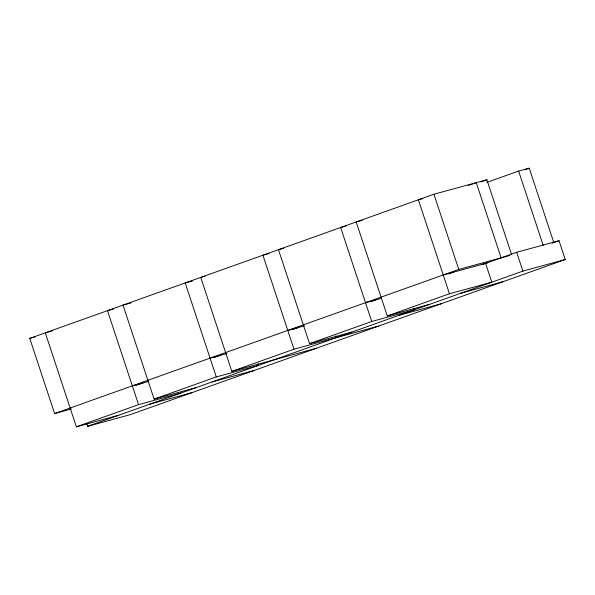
<?xml version="1.0" encoding="UTF-8"?>
<svg xmlns="http://www.w3.org/2000/svg" width="595" height="595" viewBox="0 0 595 595"><rect width="100%" height="100%" fill="white"/><g stroke="black" fill="none" stroke-linecap="round" stroke-linejoin="round"><path stroke-width="0.89" d="M71.378 408.981L54.614 413.562L29.75 338.384L433.919 194.238L486.859 179.764L511.432 254.072M468.496 185.432L476.268 182.658L501.131 257.843M480.812 181.921L486.859 179.764M486.673 182.472L518.624 171.077L529.215 168.184L553.789 242.492M524.894 169.724L529.215 168.184M54.614 413.562L458.782 269.423L509.96 255.426M136.017 385.411L142.926 382.949M214.609 357.387L220.648 355.23M293.194 329.362L298.378 327.51M371.778 301.33L376.1 299.791M448.645 273.923L453.821 272.071M482.136 264.619L516.683 252.295L559.032 240.715L565.25 259.509L129.993 414.745L87.644 426.325L86.796 423.759M552.123 243.184L559.032 240.715M52.353 330.909L45.294 332.836L76.376 426.816L138.553 404.645L180.91 393.057M130.96 302.944L123.016 305.116L154.098 399.096L216.283 376.925L258.632 365.337L258.066 363.634M205.156 276.192L200.746 277.396L231.827 371.377L294.004 349.205L378.71 326.038M283.763 248.234L278.467 249.677L309.549 343.657L371.726 321.486L414.083 309.898L413.518 308.195M362.37 220.269L356.189 221.957L387.271 315.938L449.448 293.766L491.805 282.179L485.587 263.384M87.644 426.325L522.893 271.097L565.25 259.509M422.785 198.581L418.374 199.786L449.448 293.766M345.94 226.055L340.645 227.506L371.726 321.486M269.096 253.537L262.923 255.225L294.004 349.205M192.259 281.011L185.201 282.945L216.283 376.925M113.652 308.976L107.472 310.664L138.553 404.645M29.75 338.384L35.045 336.934M443.238 274.964L487.357 262.901M365.509 302.684L381.395 298.348M287.787 330.404L304.551 325.822M210.065 358.123L226.829 353.542M460.716 293.268L503.072 281.688M387.271 315.938L429.627 304.357M132.335 385.843L148.222 381.507M398.538 315.447L440.888 303.867M309.549 343.657L351.905 332.077M231.827 371.377L316.533 348.216M211.999 381.975L254.355 370.395M154.098 399.096L196.454 387.516M149.821 404.146L192.17 392.566M76.376 426.816L118.732 415.236M518.624 171.077L543.198 245.385M516.683 252.295L522.893 271.097M433.919 194.238L458.782 269.423M335.796 335.915L336.361 337.618"/></g></svg>
